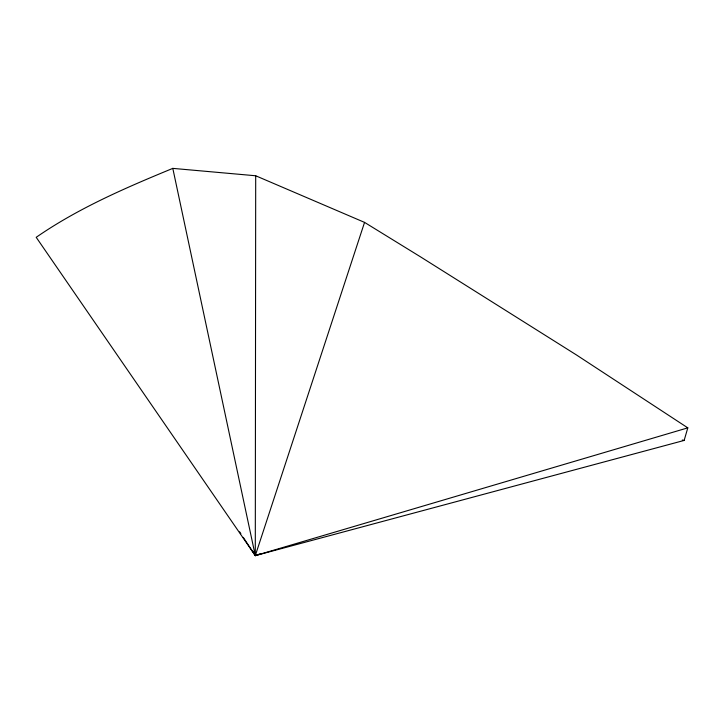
<?xml version="1.0" encoding="UTF-8"?>
<svg xmlns="http://www.w3.org/2000/svg" width="724" height="724" viewBox="0 0 724 724"><rect width="100%" height="100%" fill="white"/><g stroke="black" fill="none" stroke-linecap="round" stroke-linejoin="round"><path stroke-width="1.09" d="M687.8 427.857L255.291 555.625L255.699 175.769L172.801 168.375C125.659 187.797 78.292 208.159 36.2 237.309L255.291 555.625L684.144 440.436L687.8 427.857L576.512 354.986L420.336 256.739L364.552 222.386L255.699 175.769M260.577 553.679L255.291 555.625L364.552 222.386M682.261 440.029L684.144 440.436M239.626 531.832L240.857 533.697M243.264 537.353L255.291 555.625L172.801 168.375M253.463 551.579L255.291 555.625"/></g></svg>
